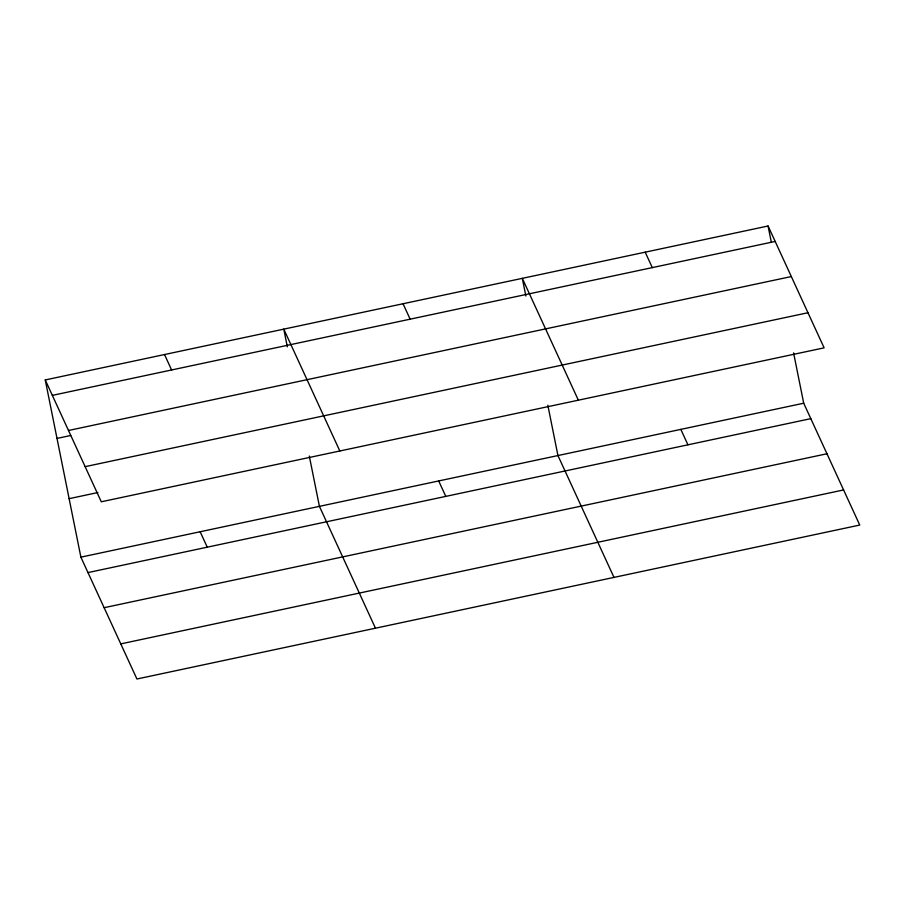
<?xml version="1.0" encoding="UTF-8"?>
<svg xmlns="http://www.w3.org/2000/svg" width="905" height="905" viewBox="0 0 905 905"><rect width="100%" height="100%" fill="white"/><g stroke="black" fill="none" stroke-linecap="round" stroke-linejoin="round"><path stroke-width="1.36" d="M45.25 379.942L768.074 226.001L824.116 347.848L101.292 501.789L45.25 379.942L80.884 557.152L136.927 678.999L859.75 525.058L803.708 403.211L793.583 352.893M52.354 395.372L775.166 241.443M68.497 430.486L791.321 276.557M57.015 438.416L70.714 435.497M85.138 466.663L807.961 312.734M69.131 498.666L97.91 492.535M80.884 557.152L803.708 403.211M87.989 572.582L810.801 418.653M104.132 607.696L826.955 453.767M120.772 643.885L843.596 489.944M645.197 252.178L652.29 267.609M680.832 429.389L687.924 444.819M578.352 400.191L522.309 278.344L525.873 296.026M613.986 577.401L557.944 455.554L547.83 405.236M403.042 303.741L410.146 319.171M438.687 480.951L445.78 496.381M339.827 450.984L283.785 329.137L287.338 346.819M375.462 628.194L319.42 506.348L309.295 456.03M164.518 354.534L171.611 369.975M200.152 531.755L207.245 547.186M768.074 226.001L771.354 242.325"/></g></svg>
